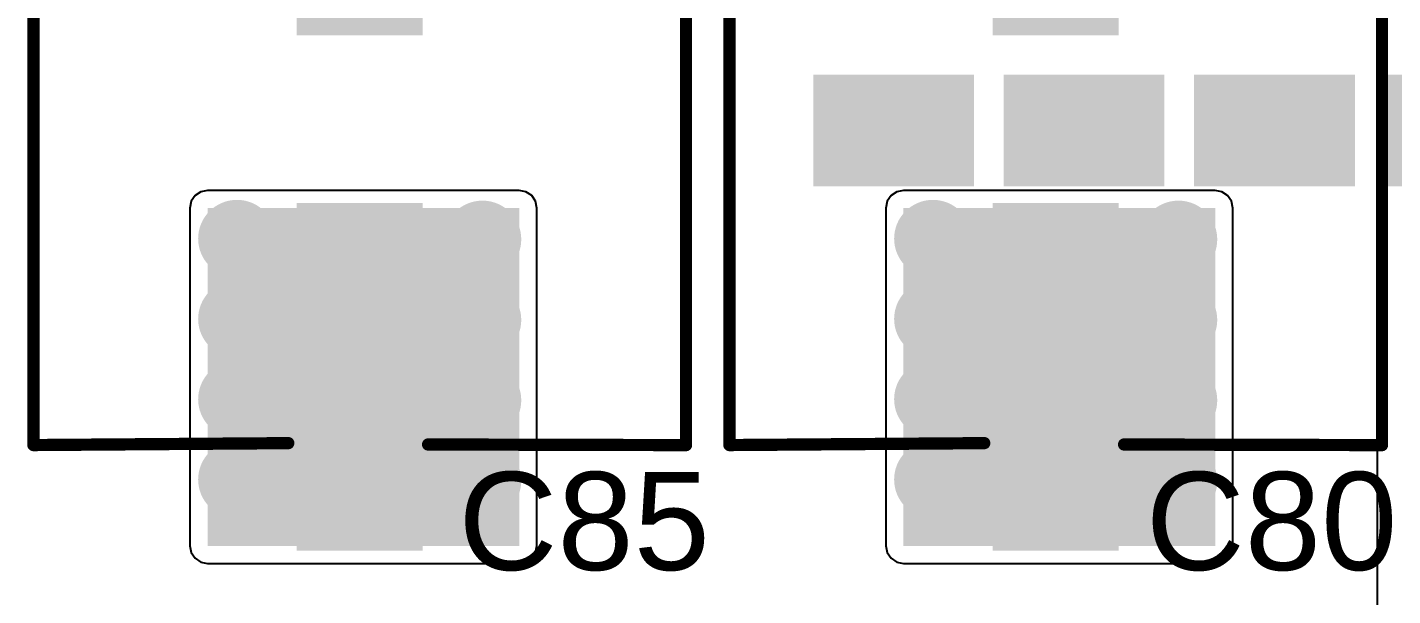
# Model space of a CAD drawing. Header units: millimetres. Extents: x 0 to 214, y 0 to 214.
# Drawn here: x 1.565 to 2.121, y 0.619 to 0.85 of the extents above; entities that cross this region are included whole.
import ezdxf

# ---------------------------------------------------------------- set-up
doc = ezdxf.new("R2010")
doc.units = ezdxf.units.MM
doc.header["$MEASUREMENT"] = 0
for name, color, linetype in [('BottomLayer', 5, 'Continuous'), ('BottomPaste', 16, 'Continuous'), ('BottomSolder', 6, 'Continuous'), ('TopLayer', 1, 'Continuous'), ('TopOverlay', 2, 'Continuous'), ('TopPaste', 8, 'Continuous'), ('TopSolder', 216, 'Continuous'), ('ViaHoleLayer', 16, 'Continuous')]:
    doc.layers.add(name, color=color, linetype=linetype)
doc.styles.add('Arial', font='', dxfattribs={"height": 0.2})
doc.styles.get('Arial').set_extended_font_data('Arial')

# ---------------------------------------------------------------- blocks, each defined once
blk = doc.blocks.new('16SVPG270M_76')
at = {"layer": 'TopLayer'}
for points in [[(-0.17402, 0.02362), (-0.03622, 0.02362), (-0.03622, -0.02362), (-0.17402, -0.02362)], [(0.03622, 0.02362), (0.17402, 0.02362), (0.17402, -0.02362), (0.03622, -0.02362)]]:
    blk.add_hatch(color=1, dxfattribs=at).paths.add_polyline_path(points)
at = {"layer": 'TopPaste'}
for points in [[(-0.17402, 0.02362), (-0.03622, 0.02362), (-0.03622, -0.02362), (-0.17402, -0.02362)], [(0.03622, 0.02362), (0.17402, 0.02362), (0.17402, -0.02362), (0.03622, -0.02362)]]:
    blk.add_hatch(color=8, dxfattribs=at).paths.add_polyline_path(points)
at = {"layer": 'TopSolder'}
for points in [[(-0.17602, 0.02562), (-0.03422, 0.02562), (-0.03422, -0.02562), (-0.17602, -0.02562)], [(0.03422, 0.02562), (0.17602, 0.02562), (0.17602, -0.02562), (0.03422, -0.02562)]]:
    blk.add_hatch(color=216, dxfattribs=at).paths.add_polyline_path(points)
at = {"layer": 'TopOverlay', "const_width": 0.005}
for points in [[(-0.13292, 0.07795), (-0.07795, 0.13292)], [(0.13292, 0.13292), (-0.07795, 0.13292)], [(0.13266, 0.02786), (0.13292, 0.13292)], [(-0.13292, 0.03), (-0.13292, 0.07795)], [(-0.15012, 0.03), (-0.15012, 0.051)], [(-0.14112, 0.04), (-0.15912, 0.04)], [(-0.1329, -0.078), (-0.1324, -0.03)], [(0.1329, -0.1329), (0.13211, -0.0291)], [(-0.078, -0.1329), (-0.1329, -0.078)], [(0.1329, -0.1329), (-0.078, -0.1329)]]:
    blk.add_lwpolyline(points, dxfattribs=at)
at = {"layer": 'TopOverlay', "const_width": 0.0025}
for points in [[(-0.0792, 0.13292, 1), (-0.0767, 0.13292, 1)], [(-0.0792, 0.13292, 1), (-0.0767, 0.13292, 1)], [(0.13167, 0.13292, 1), (0.13417, 0.13292, 1)], [(0.13167, 0.13292, 1), (0.13417, 0.13292, 1)], [(-0.13417, 0.07795, 1), (-0.13167, 0.07795, 1)], [(-0.13417, 0.07795, 1), (-0.13167, 0.07795, 1)], [(-0.15137, 0.051, 1), (-0.14887, 0.051, 1)], [(-0.16037, 0.04, 1), (-0.15787, 0.04, 1)], [(-0.14237, 0.04, 1), (-0.13987, 0.04, 1)], [(-0.15137, 0.03, 1), (-0.14887, 0.03, 1)], [(-0.13417, 0.03, 1), (-0.13167, 0.03, 1)], [(0.13141, 0.02786, 1), (0.13391, 0.02786, 1)], [(-0.13365, -0.03, 1), (-0.13115, -0.03, 1)], [(0.13086, -0.0291, 1), (0.13336, -0.0291, 1)], [(-0.13415, -0.078, 1), (-0.13165, -0.078, 1)], [(-0.13415, -0.078, 1), (-0.13165, -0.078, 1)], [(-0.07925, -0.1329, 1), (-0.07675, -0.1329, 1)], [(-0.07925, -0.1329, 1), (-0.07675, -0.1329, 1)], [(0.13165, -0.1329, 1), (0.13415, -0.1329, 1)], [(0.13165, -0.1329, 1), (0.13415, -0.1329, 1)]]:
    blk.add_lwpolyline(points, format="xyb", close=True, dxfattribs=at)
blk = doc.blocks.new('16SVPG270M_81')
at = {"layer": 'TopLayer'}
for points in [[(-0.17402, 0.02362), (-0.03622, 0.02362), (-0.03622, -0.02362), (-0.17402, -0.02362)], [(0.03622, 0.02362), (0.17402, 0.02362), (0.17402, -0.02362), (0.03622, -0.02362)]]:
    blk.add_hatch(color=1, dxfattribs=at).paths.add_polyline_path(points)
at = {"layer": 'TopPaste'}
for points in [[(-0.17402, 0.02362), (-0.03622, 0.02362), (-0.03622, -0.02362), (-0.17402, -0.02362)], [(0.03622, 0.02362), (0.17402, 0.02362), (0.17402, -0.02362), (0.03622, -0.02362)]]:
    blk.add_hatch(color=8, dxfattribs=at).paths.add_polyline_path(points)
at = {"layer": 'TopSolder'}
for points in [[(-0.17602, 0.02562), (-0.03422, 0.02562), (-0.03422, -0.02562), (-0.17602, -0.02562)], [(0.03422, 0.02562), (0.17602, 0.02562), (0.17602, -0.02562), (0.03422, -0.02562)]]:
    blk.add_hatch(color=216, dxfattribs=at).paths.add_polyline_path(points)
at = {"layer": 'TopOverlay', "const_width": 0.005}
for points in [[(-0.13292, 0.07795), (-0.07795, 0.13292)], [(0.13292, 0.13292), (-0.07795, 0.13292)], [(0.13266, 0.02786), (0.13292, 0.13292)], [(-0.13292, 0.03), (-0.13292, 0.07795)], [(-0.15012, 0.03), (-0.15012, 0.051)], [(-0.14112, 0.04), (-0.15912, 0.04)], [(-0.1329, -0.078), (-0.1324, -0.03)], [(0.1329, -0.1329), (0.13211, -0.0291)], [(-0.078, -0.1329), (-0.1329, -0.078)], [(0.1329, -0.1329), (-0.078, -0.1329)]]:
    blk.add_lwpolyline(points, dxfattribs=at)
at = {"layer": 'TopOverlay', "const_width": 0.0025}
for points in [[(-0.0792, 0.13292, 1), (-0.0767, 0.13292, 1)], [(-0.0792, 0.13292, 1), (-0.0767, 0.13292, 1)], [(0.13167, 0.13292, 1), (0.13417, 0.13292, 1)], [(0.13167, 0.13292, 1), (0.13417, 0.13292, 1)], [(-0.13417, 0.07795, 1), (-0.13167, 0.07795, 1)], [(-0.13417, 0.07795, 1), (-0.13167, 0.07795, 1)], [(-0.15137, 0.051, 1), (-0.14887, 0.051, 1)], [(-0.16037, 0.04, 1), (-0.15787, 0.04, 1)], [(-0.14237, 0.04, 1), (-0.13987, 0.04, 1)], [(-0.15137, 0.03, 1), (-0.14887, 0.03, 1)], [(-0.13417, 0.03, 1), (-0.13167, 0.03, 1)], [(0.13141, 0.02786, 1), (0.13391, 0.02786, 1)], [(-0.13365, -0.03, 1), (-0.13115, -0.03, 1)], [(0.13086, -0.0291, 1), (0.13336, -0.0291, 1)], [(-0.13415, -0.078, 1), (-0.13165, -0.078, 1)], [(-0.13415, -0.078, 1), (-0.13165, -0.078, 1)], [(-0.07925, -0.1329, 1), (-0.07675, -0.1329, 1)], [(-0.07925, -0.1329, 1), (-0.07675, -0.1329, 1)], [(0.13165, -0.1329, 1), (0.13415, -0.1329, 1)], [(0.13165, -0.1329, 1), (0.13415, -0.1329, 1)]]:
    blk.add_lwpolyline(points, format="xyb", close=True, dxfattribs=at)
blk = doc.blocks.new('C___0805_B_227')
at = {"layer": 'BottomLayer'}
for points in [[(-0.06, 0.03), (-0.02, 0.03), (-0.02, -0.03), (-0.06, -0.03)], [(0.02, 0.03), (0.06, 0.03), (0.06, -0.03), (0.02, -0.03)]]:
    blk.add_hatch(color=5, dxfattribs=at).paths.add_polyline_path(points)
at = {"layer": 'BottomPaste'}
for points in [[(-0.06, 0.03), (-0.02, 0.03), (-0.02, -0.03), (-0.06, -0.03)], [(0.02, 0.03), (0.06, 0.03), (0.06, -0.03), (0.02, -0.03)]]:
    blk.add_hatch(color=16, dxfattribs=at).paths.add_polyline_path(points)
at = {"layer": 'BottomSolder'}
for points in [[(-0.06276, 0.03276), (-0.01724, 0.03276), (-0.01724, -0.03276), (-0.06276, -0.03276)], [(0.01724, 0.03276), (0.06276, 0.03276), (0.06276, -0.03276), (0.01724, -0.03276)]]:
    blk.add_hatch(color=6, dxfattribs=at).paths.add_polyline_path(points)
blk = doc.blocks.new('C___0805_B_228')
at = {"layer": 'BottomLayer'}
for points in [[(-0.06, 0.03), (-0.02, 0.03), (-0.02, -0.03), (-0.06, -0.03)], [(0.02, 0.03), (0.06, 0.03), (0.06, -0.03), (0.02, -0.03)]]:
    blk.add_hatch(color=5, dxfattribs=at).paths.add_polyline_path(points)
at = {"layer": 'BottomPaste'}
for points in [[(-0.06, 0.03), (-0.02, 0.03), (-0.02, -0.03), (-0.06, -0.03)], [(0.02, 0.03), (0.06, 0.03), (0.06, -0.03), (0.02, -0.03)]]:
    blk.add_hatch(color=16, dxfattribs=at).paths.add_polyline_path(points)
at = {"layer": 'BottomSolder'}
for points in [[(-0.06276, 0.03276), (-0.01724, 0.03276), (-0.01724, -0.03276), (-0.06276, -0.03276)], [(0.01724, 0.03276), (0.06276, 0.03276), (0.06276, -0.03276), (0.01724, -0.03276)]]:
    blk.add_hatch(color=6, dxfattribs=at).paths.add_polyline_path(points)
blk = doc.blocks.new('C___0805_B_229')
at = {"layer": 'BottomLayer'}
for points in [[(-0.06, 0.03), (-0.02, 0.03), (-0.02, -0.03), (-0.06, -0.03)], [(0.02, 0.03), (0.06, 0.03), (0.06, -0.03), (0.02, -0.03)]]:
    blk.add_hatch(color=5, dxfattribs=at).paths.add_polyline_path(points)
at = {"layer": 'BottomPaste'}
for points in [[(-0.06, 0.03), (-0.02, 0.03), (-0.02, -0.03), (-0.06, -0.03)], [(0.02, 0.03), (0.06, 0.03), (0.06, -0.03), (0.02, -0.03)]]:
    blk.add_hatch(color=16, dxfattribs=at).paths.add_polyline_path(points)
at = {"layer": 'BottomSolder'}
for points in [[(-0.06276, 0.03276), (-0.01724, 0.03276), (-0.01724, -0.03276), (-0.06276, -0.03276)], [(0.01724, 0.03276), (0.06276, 0.03276), (0.06276, -0.03276), (0.01724, -0.03276)]]:
    blk.add_hatch(color=6, dxfattribs=at).paths.add_polyline_path(points)
blk = doc.blocks.new('C___0805_B_230')
at = {"layer": 'BottomLayer'}
for points in [[(-0.06, 0.03), (-0.02, 0.03), (-0.02, -0.03), (-0.06, -0.03)], [(0.02, 0.03), (0.06, 0.03), (0.06, -0.03), (0.02, -0.03)]]:
    blk.add_hatch(color=5, dxfattribs=at).paths.add_polyline_path(points)
at = {"layer": 'BottomPaste'}
for points in [[(-0.06, 0.03), (-0.02, 0.03), (-0.02, -0.03), (-0.06, -0.03)], [(0.02, 0.03), (0.06, 0.03), (0.06, -0.03), (0.02, -0.03)]]:
    blk.add_hatch(color=16, dxfattribs=at).paths.add_polyline_path(points)
at = {"layer": 'BottomSolder'}
for points in [[(-0.06276, 0.03276), (-0.01724, 0.03276), (-0.01724, -0.03276), (-0.06276, -0.03276)], [(0.01724, 0.03276), (0.06276, 0.03276), (0.06276, -0.03276), (0.01724, -0.03276)]]:
    blk.add_hatch(color=6, dxfattribs=at).paths.add_polyline_path(points)

msp = doc.modelspace()

# ---------------------------------------------------------------- hatches: boundary and pattern name
at = {"layer": 'BottomLayer'}
h = msp.add_hatch(color=5, dxfattribs=at)
edge = h.paths.add_edge_path()
edge.add_arc((1.6505, 0.76418), 0.01181, 0, 360)
h = msp.add_hatch(color=5, dxfattribs=at)
edge = h.paths.add_edge_path()
edge.add_arc((1.7505, 0.76386), 0.01181, 0, 360)
h = msp.add_hatch(color=5, dxfattribs=at)
edge = h.paths.add_edge_path()
edge.add_arc((1.934, 0.76418), 0.01181, 0, 360)
h = msp.add_hatch(color=5, dxfattribs=at)
edge = h.paths.add_edge_path()
edge.add_arc((2.034, 0.76386), 0.01181, 0, 360)
h = msp.add_hatch(color=5, dxfattribs=at)
edge = h.paths.add_edge_path()
edge.add_arc((1.6505, 0.73143), 0.01181, 0, 360)
h = msp.add_hatch(color=5, dxfattribs=at)
edge = h.paths.add_edge_path()
edge.add_arc((1.7505, 0.73104), 0.01181, 0, 360)
h = msp.add_hatch(color=5, dxfattribs=at)
edge = h.paths.add_edge_path()
edge.add_arc((1.934, 0.73143), 0.01181, 0, 360)
h = msp.add_hatch(color=5, dxfattribs=at)
edge = h.paths.add_edge_path()
edge.add_arc((2.034, 0.73104), 0.01181, 0, 360)
h = msp.add_hatch(color=5, dxfattribs=at)
edge = h.paths.add_edge_path()
edge.add_arc((1.6505, 0.69868), 0.01181, 0, 360)
h = msp.add_hatch(color=5, dxfattribs=at)
edge = h.paths.add_edge_path()
edge.add_arc((1.7505, 0.69823), 0.01181, 0, 360)
h = msp.add_hatch(color=5, dxfattribs=at)
edge = h.paths.add_edge_path()
edge.add_arc((1.934, 0.69868), 0.01181, 0, 360)
h = msp.add_hatch(color=5, dxfattribs=at)
edge = h.paths.add_edge_path()
edge.add_arc((2.034, 0.69823), 0.01181, 0, 360)
h = msp.add_hatch(color=5, dxfattribs=at)
edge = h.paths.add_edge_path()
edge.add_arc((1.6505, 0.66593), 0.01181, 0, 360)
h = msp.add_hatch(color=5, dxfattribs=at)
edge = h.paths.add_edge_path()
edge.add_arc((1.7505, 0.66541), 0.01181, 0, 360)
h = msp.add_hatch(color=5, dxfattribs=at)
edge = h.paths.add_edge_path()
edge.add_arc((1.934, 0.66593), 0.01181, 0, 360)
h = msp.add_hatch(color=5, dxfattribs=at)
edge = h.paths.add_edge_path()
edge.add_arc((2.034, 0.66541), 0.01181, 0, 360)
at = {"layer": 'BottomSolder'}
h = msp.add_hatch(color=6, dxfattribs=at)
edge = h.paths.add_edge_path()
edge.add_arc((1.6505, 0.76418), 0.01581, 0, 360)
h = msp.add_hatch(color=6, dxfattribs=at)
edge = h.paths.add_edge_path()
edge.add_arc((1.7505, 0.76386), 0.01581, 0, 360)
h = msp.add_hatch(color=6, dxfattribs=at)
edge = h.paths.add_edge_path()
edge.add_arc((1.934, 0.76418), 0.01581, 0, 360)
h = msp.add_hatch(color=6, dxfattribs=at)
edge = h.paths.add_edge_path()
edge.add_arc((2.034, 0.76386), 0.01581, 0, 360)
h = msp.add_hatch(color=6, dxfattribs=at)
edge = h.paths.add_edge_path()
edge.add_arc((1.6505, 0.73143), 0.01581, 0, 360)
h = msp.add_hatch(color=6, dxfattribs=at)
edge = h.paths.add_edge_path()
edge.add_arc((1.7505, 0.73104), 0.01581, 0, 360)
h = msp.add_hatch(color=6, dxfattribs=at)
edge = h.paths.add_edge_path()
edge.add_arc((1.934, 0.73143), 0.01581, 0, 360)
h = msp.add_hatch(color=6, dxfattribs=at)
edge = h.paths.add_edge_path()
edge.add_arc((2.034, 0.73104), 0.01581, 0, 360)
h = msp.add_hatch(color=6, dxfattribs=at)
edge = h.paths.add_edge_path()
edge.add_arc((1.6505, 0.69868), 0.01581, 0, 360)
h = msp.add_hatch(color=6, dxfattribs=at)
edge = h.paths.add_edge_path()
edge.add_arc((1.7505, 0.69823), 0.01581, 0, 360)
h = msp.add_hatch(color=6, dxfattribs=at)
edge = h.paths.add_edge_path()
edge.add_arc((1.934, 0.69868), 0.01581, 0, 360)
h = msp.add_hatch(color=6, dxfattribs=at)
edge = h.paths.add_edge_path()
edge.add_arc((2.034, 0.69823), 0.01581, 0, 360)
h = msp.add_hatch(color=6, dxfattribs=at)
edge = h.paths.add_edge_path()
edge.add_arc((1.6505, 0.66593), 0.01581, 0, 360)
h = msp.add_hatch(color=6, dxfattribs=at)
edge = h.paths.add_edge_path()
edge.add_arc((1.7505, 0.66541), 0.01581, 0, 360)
h = msp.add_hatch(color=6, dxfattribs=at)
edge = h.paths.add_edge_path()
edge.add_arc((1.934, 0.66593), 0.01581, 0, 360)
h = msp.add_hatch(color=6, dxfattribs=at)
edge = h.paths.add_edge_path()
edge.add_arc((2.034, 0.66541), 0.01581, 0, 360)
at = {"layer": 'TopLayer'}
for points in [[(1.6385, 0.63887), (1.7655, 0.63887), (1.7655, 0.77666), (1.6385, 0.77666)], [(1.922, 0.63887), (2.049, 0.63887), (2.049, 0.77666), (1.922, 0.77666)]]:
    msp.add_hatch(color=1, dxfattribs=at).paths.add_polyline_path(points)
h = msp.add_hatch(color=1, dxfattribs=at)
edge = h.paths.add_edge_path()
edge.add_arc((1.6505, 0.76418), 0.01181, 0, 360)
h = msp.add_hatch(color=1, dxfattribs=at)
edge = h.paths.add_edge_path()
edge.add_arc((1.7505, 0.76386), 0.01181, 0, 360)
h = msp.add_hatch(color=1, dxfattribs=at)
edge = h.paths.add_edge_path()
edge.add_arc((1.934, 0.76418), 0.01181, 0, 360)
h = msp.add_hatch(color=1, dxfattribs=at)
edge = h.paths.add_edge_path()
edge.add_arc((2.034, 0.76386), 0.01181, 0, 360)
h = msp.add_hatch(color=1, dxfattribs=at)
edge = h.paths.add_edge_path()
edge.add_arc((1.6505, 0.73143), 0.01181, 0, 360)
h = msp.add_hatch(color=1, dxfattribs=at)
edge = h.paths.add_edge_path()
edge.add_arc((1.7505, 0.73104), 0.01181, 0, 360)
h = msp.add_hatch(color=1, dxfattribs=at)
edge = h.paths.add_edge_path()
edge.add_arc((1.934, 0.73143), 0.01181, 0, 360)
h = msp.add_hatch(color=1, dxfattribs=at)
edge = h.paths.add_edge_path()
edge.add_arc((2.034, 0.73104), 0.01181, 0, 360)
h = msp.add_hatch(color=1, dxfattribs=at)
edge = h.paths.add_edge_path()
edge.add_arc((1.6505, 0.69868), 0.01181, 0, 360)
h = msp.add_hatch(color=1, dxfattribs=at)
edge = h.paths.add_edge_path()
edge.add_arc((1.7505, 0.69823), 0.01181, 0, 360)
h = msp.add_hatch(color=1, dxfattribs=at)
edge = h.paths.add_edge_path()
edge.add_arc((1.934, 0.69868), 0.01181, 0, 360)
h = msp.add_hatch(color=1, dxfattribs=at)
edge = h.paths.add_edge_path()
edge.add_arc((2.034, 0.69823), 0.01181, 0, 360)
h = msp.add_hatch(color=1, dxfattribs=at)
edge = h.paths.add_edge_path()
edge.add_arc((1.6505, 0.66593), 0.01181, 0, 360)
h = msp.add_hatch(color=1, dxfattribs=at)
edge = h.paths.add_edge_path()
edge.add_arc((1.7505, 0.66541), 0.01181, 0, 360)
h = msp.add_hatch(color=1, dxfattribs=at)
edge = h.paths.add_edge_path()
edge.add_arc((1.934, 0.66593), 0.01181, 0, 360)
h = msp.add_hatch(color=1, dxfattribs=at)
edge = h.paths.add_edge_path()
edge.add_arc((2.034, 0.66541), 0.01181, 0, 360)
at = {"layer": 'TopSolder'}
h = msp.add_hatch(color=216, dxfattribs=at)
edge = h.paths.add_edge_path()
edge.add_arc((1.6505, 0.76418), 0.01581, 0, 360)
h = msp.add_hatch(color=216, dxfattribs=at)
edge = h.paths.add_edge_path()
edge.add_arc((1.7505, 0.76386), 0.01581, 0, 360)
h = msp.add_hatch(color=216, dxfattribs=at)
edge = h.paths.add_edge_path()
edge.add_arc((1.934, 0.76418), 0.01581, 0, 360)
h = msp.add_hatch(color=216, dxfattribs=at)
edge = h.paths.add_edge_path()
edge.add_arc((2.034, 0.76386), 0.01581, 0, 360)
h = msp.add_hatch(color=216, dxfattribs=at)
edge = h.paths.add_edge_path()
edge.add_arc((1.6505, 0.73143), 0.01581, 0, 360)
h = msp.add_hatch(color=216, dxfattribs=at)
edge = h.paths.add_edge_path()
edge.add_arc((1.7505, 0.73104), 0.01581, 0, 360)
h = msp.add_hatch(color=216, dxfattribs=at)
edge = h.paths.add_edge_path()
edge.add_arc((1.934, 0.73143), 0.01581, 0, 360)
h = msp.add_hatch(color=216, dxfattribs=at)
edge = h.paths.add_edge_path()
edge.add_arc((2.034, 0.73104), 0.01581, 0, 360)
h = msp.add_hatch(color=216, dxfattribs=at)
edge = h.paths.add_edge_path()
edge.add_arc((1.6505, 0.69868), 0.01581, 0, 360)
h = msp.add_hatch(color=216, dxfattribs=at)
edge = h.paths.add_edge_path()
edge.add_arc((1.7505, 0.69823), 0.01581, 0, 360)
h = msp.add_hatch(color=216, dxfattribs=at)
edge = h.paths.add_edge_path()
edge.add_arc((1.934, 0.69868), 0.01581, 0, 360)
h = msp.add_hatch(color=216, dxfattribs=at)
edge = h.paths.add_edge_path()
edge.add_arc((2.034, 0.69823), 0.01581, 0, 360)
h = msp.add_hatch(color=216, dxfattribs=at)
edge = h.paths.add_edge_path()
edge.add_arc((1.6505, 0.66593), 0.01581, 0, 360)
h = msp.add_hatch(color=216, dxfattribs=at)
edge = h.paths.add_edge_path()
edge.add_arc((1.7505, 0.66541), 0.01581, 0, 360)
h = msp.add_hatch(color=216, dxfattribs=at)
edge = h.paths.add_edge_path()
edge.add_arc((1.934, 0.66593), 0.01581, 0, 360)
h = msp.add_hatch(color=216, dxfattribs=at)
edge = h.paths.add_edge_path()
edge.add_arc((2.034, 0.66541), 0.01581, 0, 360)
at = {"layer": 'ViaHoleLayer'}
h = msp.add_hatch(color=16, dxfattribs=at)
edge = h.paths.add_edge_path()
edge.add_arc((1.6505, 0.76418), 0.00591, 0, 360)
h = msp.add_hatch(color=16, dxfattribs=at)
edge = h.paths.add_edge_path()
edge.add_arc((1.7505, 0.76386), 0.00591, 0, 360)
h = msp.add_hatch(color=16, dxfattribs=at)
edge = h.paths.add_edge_path()
edge.add_arc((1.934, 0.76418), 0.00591, 0, 360)
h = msp.add_hatch(color=16, dxfattribs=at)
edge = h.paths.add_edge_path()
edge.add_arc((2.034, 0.76386), 0.00591, 0, 360)
h = msp.add_hatch(color=16, dxfattribs=at)
edge = h.paths.add_edge_path()
edge.add_arc((1.6505, 0.73143), 0.00591, 0, 360)
h = msp.add_hatch(color=16, dxfattribs=at)
edge = h.paths.add_edge_path()
edge.add_arc((1.7505, 0.73104), 0.00591, 0, 360)
h = msp.add_hatch(color=16, dxfattribs=at)
edge = h.paths.add_edge_path()
edge.add_arc((1.934, 0.73143), 0.00591, 0, 360)
h = msp.add_hatch(color=16, dxfattribs=at)
edge = h.paths.add_edge_path()
edge.add_arc((2.034, 0.73104), 0.00591, 0, 360)
h = msp.add_hatch(color=16, dxfattribs=at)
edge = h.paths.add_edge_path()
edge.add_arc((1.6505, 0.69868), 0.00591, 0, 360)
h = msp.add_hatch(color=16, dxfattribs=at)
edge = h.paths.add_edge_path()
edge.add_arc((1.7505, 0.69823), 0.00591, 0, 360)
h = msp.add_hatch(color=16, dxfattribs=at)
edge = h.paths.add_edge_path()
edge.add_arc((1.934, 0.69868), 0.00591, 0, 360)
h = msp.add_hatch(color=16, dxfattribs=at)
edge = h.paths.add_edge_path()
edge.add_arc((2.034, 0.69823), 0.00591, 0, 360)
h = msp.add_hatch(color=16, dxfattribs=at)
edge = h.paths.add_edge_path()
edge.add_arc((1.6505, 0.66593), 0.00591, 0, 360)
h = msp.add_hatch(color=16, dxfattribs=at)
edge = h.paths.add_edge_path()
edge.add_arc((1.7505, 0.66541), 0.00591, 0, 360)
h = msp.add_hatch(color=16, dxfattribs=at)
edge = h.paths.add_edge_path()
edge.add_arc((1.934, 0.66593), 0.00591, 0, 360)
h = msp.add_hatch(color=16, dxfattribs=at)
edge = h.paths.add_edge_path()
edge.add_arc((2.034, 0.66541), 0.00591, 0, 360)

# ---------------------------------------------------------------- linework, layer by layer
at = {"layer": 'TopLayer'}
for p, q in [((2.115, 1.162), (2.115, 0.347)), ((1.63191, 0.77939), (1.63136, 0.77666)), ((1.63345, 0.78171), (1.63191, 0.77939)), ((1.63577, 0.78326), (1.63345, 0.78171)), ((1.6385, 0.7838), (1.63577, 0.78326)), ((1.7655, 0.7838), (1.6385, 0.7838)), ((1.76823, 0.78326), (1.7655, 0.7838)), ((1.77055, 0.78171), (1.76823, 0.78326)), ((1.77209, 0.77939), (1.77055, 0.78171)), ((1.77264, 0.77666), (1.77209, 0.77939)), ((1.91541, 0.77939), (1.91486, 0.77666)), ((1.91695, 0.78171), (1.91541, 0.77939)), ((1.91927, 0.78326), (1.91695, 0.78171)), ((1.922, 0.7838), (1.91927, 0.78326)), ((2.049, 0.7838), (1.922, 0.7838)), ((2.05173, 0.78326), (2.049, 0.7838)), ((2.05405, 0.78171), (2.05173, 0.78326)), ((2.05559, 0.77939), (2.05405, 0.78171)), ((2.05614, 0.77666), (2.05559, 0.77939)), ((1.63136, 0.77666), (1.63136, 0.63887)), ((1.77264, 0.63887), (1.77264, 0.77666)), ((1.91486, 0.77666), (1.91486, 0.63887)), ((2.05614, 0.63887), (2.05614, 0.77666)), ((1.63136, 0.63887), (1.63191, 0.63614)), ((1.63191, 0.63614), (1.63345, 0.63382)), ((1.77055, 0.63382), (1.77209, 0.63614)), ((1.77209, 0.63614), (1.77264, 0.63887)), ((1.91486, 0.63887), (1.91541, 0.63614)), ((1.91541, 0.63614), (1.91695, 0.63382)), ((2.05405, 0.63382), (2.05559, 0.63614)), ((2.05559, 0.63614), (2.05614, 0.63887)), ((1.63345, 0.63382), (1.63577, 0.63227)), ((1.63577, 0.63227), (1.6385, 0.63173)), ((1.6385, 0.63173), (1.7655, 0.63173)), ((1.7655, 0.63173), (1.76823, 0.63227)), ((1.76823, 0.63227), (1.77055, 0.63382)), ((1.91695, 0.63382), (1.91927, 0.63227)), ((1.91927, 0.63227), (1.922, 0.63173)), ((1.922, 0.63173), (2.049, 0.63173)), ((2.049, 0.63173), (2.05173, 0.63227)), ((2.05173, 0.63227), (2.05405, 0.63382))]:
    msp.add_line(p, q, dxfattribs=at)

# ---------------------------------------------------------------- block references
for name, p, rotation in [('16SVPG270M_76', (1.7005, 0.81288), 270), ('16SVPG270M_81', (1.984, 0.81288), 270), ('C___0805_B_227', (1.918, 0.84825), 90), ('C___0805_B_228', (1.99556, 0.84825), 90), ('C___0805_B_229', (2.07311, 0.84825), 90), ('C___0805_B_230', (2.15067, 0.84825), 90)]:
    msp.add_blockref(name, p, dxfattribs=dict(rotation=rotation))

# ---------------------------------------------------------------- texts
at = {"layer": 'TopOverlay', "style": 'Arial'}
for s, p in [('C85', (1.74068, 0.62901)), ('C80', (2.02068, 0.62901))]:
    msp.add_text(s, height=0.04, dxfattribs=at).set_placement(p)

doc.saveas('drawing.dxf')
